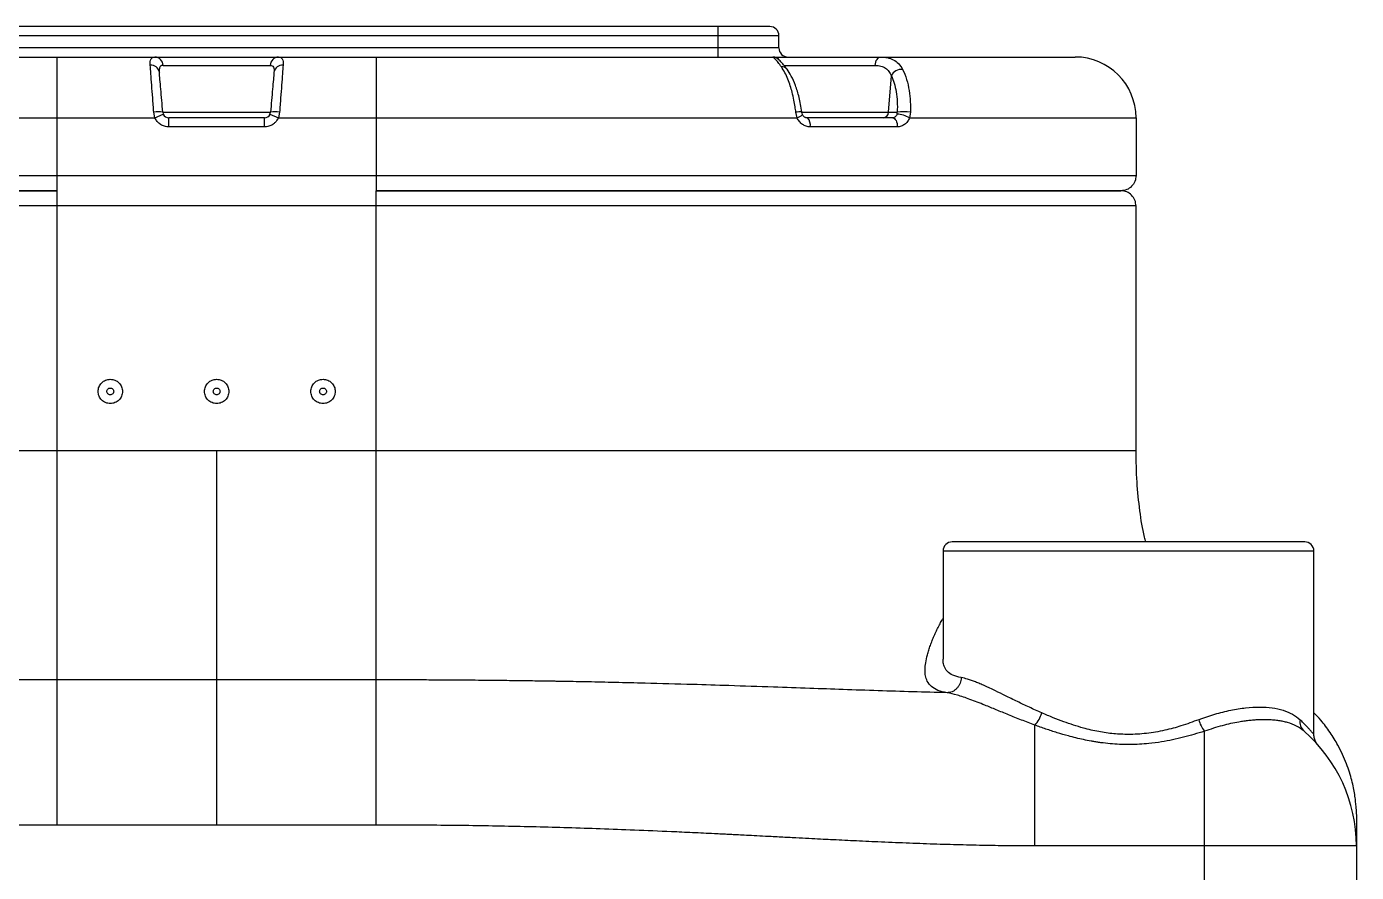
# Model space of a CAD drawing. Extents: x -84241 to 2571207, y -257021 to 1687411.
# Drawn here: x 78578.1 to 79004.7, y -11156.3 to -10885.1 of the extents above; entities that cross this region are included whole.
import ezdxf

# ---------------------------------------------------------------- set-up
doc = ezdxf.new("R2010")
doc.units = 0
doc.header["$LTSCALE"] = 1000
doc.layers.get('0').update_dxf_attribs({"linetype": 'CONTINUOUS'})
doc.layers.add('W-DRAI-DIMS', color=51, linetype='CONTINUOUS')

# ---------------------------------------------------------------- blocks, each defined once
blk = doc.blocks.new('污水提升器')
at = {"layer": 'W-DRAI-DIMS', "color": 9}
for p, q in [((247.47, 944.25), (-247.53, 944.25)), ((247.47, 939.75), (-247.53, 939.75)), ((247.47, 939.75), (247.47, 944.25)), ((272.97, 944.25), (247.47, 944.25)), ((247.47, 933.75), (247.47, 939.75)), ((277.47, 939.75), (247.47, 939.75)), ((277.47, 933.75), (277.47, 939.75)), ((247.47, 933.75), (-247.53, 933.75)), ((247.47, 929.25), (247.47, 933.75)), ((277.47, 933.75), (247.47, 933.75)), ((-78.78, 929.25), (-30.55, 929.25)), ((-30.55, 929.25), (30.49, 929.25)), ((30.49, 929.25), (78.72, 929.25)), ((78.72, 929.25), (78.72, 899.25)), ((307.47, 929.25), (327.74, 929.25)), ((-26.41, 925.14), (26.35, 925.14)), ((279.88, 925.14), (324.99, 925.14)), ((331.55, 901.99), (332.97, 919.95)), ((-78.78, 870.75), (-78.78, 899.25)), ((-78.78, 899.25), (-30.48, 899.25)), ((-30.48, 899.25), (-31.08, 902.01)), ((-30.48, 899.25), (-26.36, 901.05)), ((-26.59, 901.99), (-26.36, 901.05)), ((-26.59, 901.99), (26.53, 901.99)), ((-23.61, 894.75), (-23.61, 899.25)), ((23.55, 899.25), (-23.61, 899.25)), ((23.55, 894.75), (23.55, 899.25)), ((26.29, 901.05), (26.53, 901.99)), ((26.29, 901.05), (30.42, 899.25)), ((31.02, 902.01), (30.42, 899.25)), ((30.42, 899.25), (78.72, 899.25)), ((78.72, 899.25), (78.72, 870.75)), ((286.44, 899.25), (285.82, 902.01)), ((288.51, 901.99), (331.55, 901.99)), ((289.02, 900.96), (288.72, 902.14)), ((291.29, 899.25), (290.68, 899.34)), ((331.55, 901.99), (335.89, 901.99)), ((335.76, 901.05), (335.89, 901.99)), ((342.38, 902.01), (341.92, 899.25)), ((453.72, 899.25), (453.72, 870.75)), ((23.55, 894.75), (-23.61, 894.75)), ((-78.78, 870.75), (78.72, 870.75)), ((-78.78, 863.25), (-78.78, 870.75)), ((-78.78, 863.25), (-446.28, 863.25)), ((78.72, 863.25), (78.72, 863.25)), ((-78.78, 735), (-78.78, 855.75)), ((78.72, 855.75), (-78.78, 855.75)), ((78.72, 735), (78.72, 855.75)), ((453.72, 735), (453.72, 855.75)), ((0, 735), (-78.78, 735)), ((78.72, 735), (0, 735)), ((358.47, 685.5), (358.47, 632.13)), ((541.47, 685.5), (358.47, 685.5)), ((541.47, 594.93), (541.47, 685.5)), ((-78.78, 550.31), (-78.78, 621.92)), ((0, 621.92), (-78.78, 621.92)), ((0, 550.31), (0, 621.92)), ((78.72, 621.92), (0, 621.92)), ((78.72, 550.31), (78.72, 621.92)), ((487.47, 540), (487.47, 596.6)), ((542.61, 591), (542.63, 590.99)), ((562.27, 559.65), (562.47, 554.2)), ((0, 550.31), (-78.78, 550.31)), ((78.72, 550.31), (0, 550.31)), ((487.47, 540), (403.72, 540)), ((487.47, 360.93), (487.47, 540)), ((562.47, 540), (487.47, 540)), ((562.47, 540), (562.47, 329.53))]:
    blk.add_line(p, q, dxfattribs=at)
at = {"layer": 'W-DRAI-DIMS', "color": 9, "flags": 128}
for points in [[(324.99, 925.14), (325.08, 925.96), (325.26, 926.74), (325.53, 927.45), (325.87, 928.07), (326.28, 928.57), (326.74, 928.94), (327.23, 929.17), (327.74, 929.25)], [(286.44, 899.25), (287.19, 899.62), (287.85, 899.97), (288.38, 900.29), (288.76, 900.57), (288.98, 900.79), (289.03, 900.95), (289.02, 900.96)], [(333.61, 899.25), (334.07, 899.16), (334.5, 898.91), (334.9, 898.49), (335.25, 897.93), (335.54, 897.25), (335.76, 896.47), (335.89, 895.63), (335.93, 894.75)]]:
    blk.add_lwpolyline(points, dxfattribs=at)
at = {"layer": 'W-DRAI-DIMS', "color": 9}
for centre, radius, start, end in [((272.97, 939.75), 4.5, 0, 90), ((281.97, 933.75), 4.5, 180, 270), ((-30.71, 924.95), 4.3, 2.53093, 87.86596), ((30.65, 924.95), 4.3, 92.13404, 177.46907), ((274.4, 924.75), 4.5, 37.91812, 89.99977), ((423.72, 899.25), 30, 0, 90), ((-32.45, 921.07), 4.18, 9.03674, 94.9236), ((32.39, 921.07), 4.18, 85.0764, 170.96326), ((279.08, 921.38), 3.03, 38.57172, 97.98234), ((338, 917.63), 5.54, 84.43965, 155.2359), ((-28.9, 889.7), 12.5, 79.39047, 100.05081), ((-23.61, 902.25), 3, 203.57818, 270), ((23.55, 902.25), 3, 270, 336.42182), ((28.84, 889.7), 12.5, 79.94919, 100.60953), ((287.76, 890.78), 11.39, 85.14786, 99.80474), ((287.82, 895.6), 5.2, 350.63318, 43.49285), ((328.71, 902.09), 2.84, 272.63533, 357.99485), ((334.92, 886.72), 14.35, 60.79494, 86.64027), ((339.22, 878.05), 24.17, 82.48208, 97.90406), ((362.97, 685.5), 4.5, 90, 180), ((536.97, 685.5), 4.5, 0, 90), ((393.7, 609.53), 14.08, 315.34389, 343.78155), ((501.01, 606.95), 17.04, 195.94147, 217.36129), ((540.94, 601.32), 6.36, 171.45334, 227.84112), ((487.47, 540), 75, 0, 49.00184)]:
    blk.add_arc(centre, radius, start, end, dxfattribs=at)
for points, knots in [([(-274.46, 929.25), (-267.39, 929.25), (-253.31, 929.25), (-231.71, 929.25), (-209.99, 929.25), (-188.05, 929.25), (-163.78, 929.25), (-137.24, 929.25), (-108.17, 929.25), (-88.7, 929.25), (-78.78, 929.25)], [0, 0, 0, 0, 0.112863, 0.224957, 0.336745, 0.448059, 0.560519, 0.706058, 0.850162, 1, 1, 1, 1]), ([(-32.8, 925.23), (-32.82, 925.88), (-32.86, 927.15), (-32.45, 928.37), (-31.74, 929.12), (-30.94, 929.21), (-30.55, 929.25)], [0, 0, 0, 0, 0.260328, 0.512446, 0.758412, 1, 1, 1, 1]), ([(30.49, 929.25), (30.88, 929.21), (31.68, 929.12), (32.39, 928.37), (32.8, 927.14), (32.76, 925.88), (32.74, 925.23)], [0, 0, 0, 0, 0.242205, 0.488267, 0.739994, 1, 1, 1, 1]), ([(78.72, 929.25), (88.05, 929.25), (106.67, 929.25), (134.51, 929.25), (162.22, 929.25), (187.77, 929.25), (211.22, 929.25), (232.51, 929.25), (253.68, 929.25), (267.47, 929.25), (274.4, 929.25)], [0, 0, 0, 0, 0.140882, 0.281106, 0.420799, 0.560569, 0.669833, 0.779601, 0.889331, 1, 1, 1, 1]), ([(278.66, 924.38), (278.11, 925.14), (277.04, 926.63), (275.88, 927.97), (275.1, 928.78), (274.58, 929.19), (274.45, 929.23), (274.4, 929.25)], [0, 0, 0, 0, 0.256513, 0.499998, 0.668222, 0.851939, 1, 1, 1, 1]), ([(274.4, 929.25), (274.5, 929.25), (274.71, 929.25), (276.63, 929.25), (279.72, 929.25), (283.96, 929.25), (289.01, 929.25), (294.7, 929.25), (300.9, 929.25), (305.26, 929.25), (307.47, 929.25)], [0, 0, 0, 0, 0.121693, 0.24786, 0.376167, 0.504035, 0.628933, 0.749395, 0.872832, 1, 1, 1, 1]), ([(281.46, 923.27), (280.34, 924.73), (278.78, 926.79), (276.54, 928.7), (275.19, 929.02), (274.56, 929.18)], [0, 0, 0, 0, 0.567957, 0.798249, 1, 1, 1, 1]), ([(327.74, 929.25), (328.84, 929.19), (331.1, 929.07), (334.04, 927.97), (336.67, 926.1), (337.9, 924.14), (338.53, 923.14)], [0, 0, 0, 0, 0.227353, 0.468936, 0.726403, 1, 1, 1, 1]), ([(327.74, 929.25), (332.04, 929.25), (340.56, 929.25), (352.45, 929.25), (363.49, 929.25), (373.66, 929.25), (382.85, 929.25), (390.99, 929.25), (398.1, 929.25), (404.85, 929.25), (410.92, 929.25), (415.99, 929.25), (419.64, 929.25), (422.07, 929.25), (423.48, 929.25), (423.64, 929.25), (423.72, 929.25)], [0, 0, 0, 0, 0.063378, 0.125316, 0.187818, 0.249782, 0.312615, 0.375389, 0.437, 0.500112, 0.582857, 0.666227, 0.750412, 0.832603, 0.915572, 1, 1, 1, 1]), ([(-31.08, 902.01), (-31.25, 904.37), (-31.6, 909.1), (-32.09, 915.56), (-32.51, 921.22), (-32.7, 923.89), (-32.8, 925.23)], [0, 0, 0, 0, 0.250213, 0.500279, 0.750197, 1, 1, 1, 1]), ([(-26.41, 925.14), (-26.6, 925.13), (-26.96, 925.11), (-27.41, 924.95), (-27.77, 924.69), (-28.09, 924.25), (-28.26, 923.74), (-28.35, 923.13), (-28.38, 922.54), (-28.34, 922), (-28.32, 921.73)], [0, 0, 0, 0, 0.125932, 0.249126, 0.37444, 0.499644, 0.682052, 0.747104, 0.872402, 1, 1, 1, 1]), ([(-26.59, 901.99), (-26.77, 903.97), (-27.12, 907.99), (-27.6, 913.51), (-28.02, 918.34), (-28.22, 920.61), (-28.32, 921.73)], [0, 0, 0, 0, 0.246662, 0.500386, 0.7539, 1, 1, 1, 1]), ([(26.35, 925.14), (26.71, 925.1), (27.41, 925.02), (28.03, 924.35), (28.33, 923.29), (28.29, 922.25), (28.26, 921.73)], [0, 0, 0, 0, 0.252475, 0.499733, 0.747108, 1, 1, 1, 1]), ([(28.26, 921.73), (28.16, 920.61), (27.96, 918.34), (27.54, 913.51), (27.06, 907.99), (26.71, 903.97), (26.53, 901.99)], [0, 0, 0, 0, 0.2461, 0.499614, 0.753338, 1, 1, 1, 1]), ([(32.74, 925.23), (32.64, 923.89), (32.44, 921.22), (32.02, 915.56), (31.54, 909.1), (31.19, 904.37), (31.02, 902.01)], [0, 0, 0, 0, 0.249803, 0.499721, 0.749787, 1, 1, 1, 1]), ([(285.82, 902.01), (285.71, 902.91), (285.46, 904.93), (284.86, 908.24), (284.06, 911.72), (283.05, 915.18), (281.87, 918.44), (280.41, 921.66), (279.26, 923.45), (278.66, 924.38)], [0, 0, 0, 0, 0.099959, 0.225696, 0.378656, 0.511765, 0.66041, 0.823719, 1, 1, 1, 1]), ([(288.72, 902.14), (288.55, 903.38), (288.21, 905.81), (287.25, 910.3), (285.78, 915.15), (283.73, 919.84), (282.18, 922.17), (281.46, 923.27)], [0, 0, 0, 0, 0.150195, 0.293543, 0.557411, 0.792708, 1, 1, 1, 1]), ([(324.99, 925.14), (325.94, 925.08), (327.84, 924.95), (330.09, 923.88), (331.85, 922.25), (332.59, 920.72), (332.97, 919.95)], [0, 0, 0, 0, 0.252674, 0.502868, 0.747456, 1, 1, 1, 1]), ([(332.97, 919.95), (333.46, 918.8), (334.43, 916.51), (335.37, 912.11), (335.94, 907.25), (335.91, 903.75), (335.89, 901.99)], [0, 0, 0, 0, 0.250625, 0.500128, 0.749353, 1, 1, 1, 1]), ([(338.53, 923.14), (339.23, 921.57), (340.58, 918.55), (341.79, 912.94), (342.39, 907.42), (342.38, 903.73), (342.38, 902.01)], [0, 0, 0, 0, 0.287672, 0.552933, 0.790962, 1, 1, 1, 1]), ([(-286.5, 899.25), (-278.74, 899.25), (-263.36, 899.25), (-239.9, 899.25), (-216.53, 899.25), (-193.21, 899.25), (-167.56, 899.25), (-139.53, 899.25), (-109.14, 899.25), (-88.89, 899.25), (-78.78, 899.25)], [0, 0, 0, 0, 0.116893, 0.231635, 0.344666, 0.456497, 0.567523, 0.712164, 0.856254, 1, 1, 1, 1]), ([(30.42, 899.25), (29.96, 898.44), (29.24, 897.17), (27.52, 895.81), (25.72, 894.93), (24.27, 894.81), (23.55, 894.75)], [0, 0, 0, 0, 0.318771, 0.499798, 0.749899, 1, 1, 1, 1]), ([(78.72, 899.25), (88.4, 899.25), (107.77, 899.25), (136.82, 899.25), (165.89, 899.25), (192.88, 899.25), (217.82, 899.25), (240.73, 899.25), (263.74, 899.25), (278.82, 899.25), (286.44, 899.25)], [0, 0, 0, 0, 0.137603, 0.27531, 0.413368, 0.552106, 0.661915, 0.772808, 0.88527, 1, 1, 1, 1]), ([(292.95, 894.75), (292.27, 894.82), (290.91, 894.95), (289.05, 895.93), (287.44, 897.33), (286.77, 898.61), (286.44, 899.25)], [0, 0, 0, 0, 0.2498701, 0.5005172, 0.7507626, 1, 1, 1, 1]), ([(291.59, 899.17), (291.33, 899.19), (290.79, 899.23), (290.06, 899.6), (289.43, 900.17), (289.16, 900.69), (289.02, 900.96)], [0, 0, 0, 0, 0.246778, 0.493218, 0.743386, 1, 1, 1, 1]), ([(333.61, 899.25), (329.1, 899.25), (320.04, 899.25), (305.89, 899.25), (296.16, 899.25), (291.29, 899.25)], [0, 0, 0, 0, 0.331128, 0.664708, 1, 1, 1, 1]), ([(335.76, 901.05), (335.66, 900.81), (335.45, 900.29), (334.93, 899.71), (334.38, 899.38), (333.93, 899.26), (333.7, 899.25), (333.61, 899.25)], [0, 0, 0, 0, 0.229117, 0.49662, 0.746622, 0.906059, 1, 1, 1, 1]), ([(341.92, 899.25), (341.61, 898.61), (341, 897.33), (339.53, 895.92), (337.82, 894.95), (336.56, 894.82), (335.93, 894.75)], [0, 0, 0, 0, 0.248744, 0.498889, 0.749785, 1, 1, 1, 1]), ([(341.92, 899.25), (346.87, 899.25), (356.77, 899.25), (370.67, 899.25), (383.71, 899.25), (395.73, 899.25), (406.62, 899.25), (416.27, 899.25), (424.6, 899.25), (431.68, 899.25), (437.59, 899.25), (442.41, 899.25), (446.23, 899.25), (449.48, 899.25), (451.93, 899.25), (453.47, 899.25), (453.64, 899.25), (453.72, 899.25)], [0, 0, 0, 0, 0.0639054, 0.1280225, 0.192173, 0.2566057, 0.3215605, 0.3862981, 0.4501633, 0.5134118, 0.5762824, 0.6388122, 0.7003885, 0.76117, 0.8413369, 0.9208528, 1, 1, 1, 1]), ([(335.93, 894.75), (331.45, 894.75), (322.35, 894.75), (307.99, 894.75), (298.01, 894.75), (292.95, 894.75)], [0, 0, 0, 0, 0.324179, 0.657097, 1, 1, 1, 1]), ([(-453.78, 870.75), (-453.69, 870.75), (-453.5, 870.75), (-451.84, 870.75), (-448.98, 870.75), (-444.68, 870.75), (-438.77, 870.75), (-431.71, 870.75), (-423.9, 870.75), (-415.75, 870.75), (-406.46, 870.75), (-396.06, 870.75), (-384.59, 870.75), (-372.15, 870.75), (-358.81, 870.75), (-344.05, 870.75), (-327.84, 870.75), (-310.25, 870.75), (-292.11, 870.75), (-273.54, 870.75), (-254.66, 870.75), (-235.53, 870.75), (-213.64, 870.75), (-188.96, 870.75), (-161.53, 870.75), (-133.99, 870.75), (-106.4, 870.75), (-87.99, 870.75), (-78.78, 870.75)], [0, 0, 0, 0, 0.041669, 0.083338, 0.125004, 0.16667, 0.208333, 0.249993, 0.281242, 0.312489, 0.343737, 0.374983, 0.40623, 0.437477, 0.468724, 0.499973, 0.535683, 0.571397, 0.607111, 0.642827, 0.678543, 0.714259, 0.749977, 0.799979, 0.849983, 0.899988, 0.949994, 1, 1, 1, 1]), ([(78.72, 870.75), (89.47, 870.75), (110.42, 870.75), (140.99, 870.75), (169.9, 870.75), (197.19, 870.75), (222.93, 870.75), (247.15, 870.75), (269.9, 870.75), (291.22, 870.75), (311.15, 870.75), (329.7, 870.75), (346.91, 870.75), (362.8, 870.75), (377.39, 870.75), (390.68, 870.75), (402.69, 870.75), (413.44, 870.75), (422.91, 870.75), (431.13, 870.75), (438.09, 870.75), (443.79, 870.75), (448.24, 870.75), (451.4, 870.75), (453.37, 870.75), (453.6, 870.75), (453.72, 870.75)], [0, 0, 0, 0, 0.058426, 0.113784, 0.166255, 0.216021, 0.263266, 0.308181, 0.350965, 0.391826, 0.430987, 0.468682, 0.505165, 0.540703, 0.575579, 0.610089, 0.644534, 0.679222, 0.714458, 0.750539, 0.787753, 0.826376, 0.86667, 0.908882, 0.95325, 1, 1, 1, 1]), ([(-341.7, 863.25), (-336.94, 863.25), (-327.28, 863.25), (-312.19, 863.25), (-296.58, 863.25), (-281.98, 863.25), (-268.24, 863.25), (-255.5, 863.25), (-242.3, 863.25), (-228.62, 863.25), (-213.03, 863.25), (-195.51, 863.25), (-176.28, 863.25), (-156.89, 863.25), (-137.45, 863.25), (-117.99, 863.25), (-98.43, 863.25), (-85.37, 863.25), (-78.78, 863.25)], [0, 0, 0, 0, 0.061953, 0.125665, 0.186939, 0.250271, 0.297685, 0.346364, 0.396365, 0.44774, 0.500537, 0.571059, 0.642706, 0.713595, 0.78513, 0.856693, 0.92761, 1, 1, 1, 1]), ([(446.22, 863.25), (446.15, 863.25), (446.02, 863.25), (444.83, 863.25), (442.82, 863.25), (439.77, 863.25), (435.61, 863.25), (430.32, 863.25), (424.43, 863.25), (418.24, 863.25), (411.99, 863.25), (405.1, 863.25), (397.57, 863.25), (388.73, 863.25), (378.37, 863.25), (366.25, 863.25), (353.12, 863.25), (338.62, 863.25), (322.68, 863.25), (305.22, 863.25), (286.99, 863.25), (268.53, 863.25), (249.95, 863.25), (230.88, 863.25), (211.77, 863.25), (192.7, 863.25), (173.77, 863.25), (154.89, 863.25), (136.12, 863.25), (117.5, 863.25), (98.31, 863.25), (85.31, 863.25), (78.72, 863.25)], [0, 0, 0, 0, 0.036362, 0.071758, 0.10752, 0.143864, 0.180603, 0.21604, 0.250335, 0.276089, 0.301418, 0.326412, 0.351166, 0.375777, 0.406401, 0.437256, 0.468528, 0.500396, 0.535285, 0.57134, 0.60873, 0.64496, 0.679904, 0.71621, 0.75395, 0.788091, 0.82341, 0.859943, 0.893395, 0.927878, 0.963407, 1, 1, 1, 1]), ([(78.72, 863.25), (87.78, 863.25), (105.83, 863.25), (132.85, 863.25), (159.67, 863.25), (186.32, 863.25), (210.28, 863.25), (231.64, 863.25), (250.44, 863.25), (269.03, 863.25), (287.28, 863.25), (305.18, 863.25), (322.49, 863.25), (338.49, 863.25), (352.97, 863.25), (366.07, 863.25), (378.24, 863.25), (389.52, 863.25), (399.77, 863.25), (408.95, 863.25), (416.97, 863.25), (424.65, 863.25), (431.57, 863.25), (437.36, 863.25), (441.55, 863.25), (444.33, 863.25), (445.95, 863.25), (446.13, 863.25), (446.22, 863.25)], [0, 0, 0, 0, 0.050264, 0.100197, 0.150099, 0.199577, 0.249035, 0.284719, 0.320532, 0.356478, 0.392297, 0.427985, 0.464169, 0.499613, 0.531145, 0.562071, 0.593264, 0.624235, 0.655675, 0.687152, 0.718418, 0.74967, 0.791498, 0.833322, 0.875039, 0.916477, 0.958089, 1, 1, 1, 1]), ([(-78.78, 855.75), (-89.54, 855.75), (-110.48, 855.75), (-141.05, 855.75), (-169.96, 855.75), (-197.25, 855.75), (-222.99, 855.75), (-247.21, 855.75), (-269.96, 855.75), (-291.28, 855.75), (-311.21, 855.75), (-329.76, 855.75), (-346.98, 855.75), (-362.86, 855.75), (-377.45, 855.75), (-390.74, 855.75), (-402.75, 855.75), (-413.5, 855.75), (-422.97, 855.75), (-431.19, 855.75), (-438.15, 855.75), (-443.85, 855.75), (-448.3, 855.75), (-451.46, 855.75), (-453.43, 855.75), (-453.66, 855.75), (-453.78, 855.75)], [0, 0, 0, 0, 0.058426, 0.113784, 0.166255, 0.216021, 0.263266, 0.308181, 0.350965, 0.391826, 0.430987, 0.468682, 0.505165, 0.540703, 0.575579, 0.610089, 0.644534, 0.679222, 0.714458, 0.750539, 0.787753, 0.826376, 0.86667, 0.908882, 0.95325, 1, 1, 1, 1]), ([(453.72, 855.75), (453.6, 855.75), (453.37, 855.75), (451.4, 855.75), (448.24, 855.75), (443.79, 855.75), (438.09, 855.75), (431.13, 855.75), (422.91, 855.75), (413.44, 855.75), (402.69, 855.75), (390.68, 855.75), (377.39, 855.75), (362.8, 855.75), (346.91, 855.75), (329.7, 855.75), (311.15, 855.75), (291.22, 855.75), (269.9, 855.75), (247.15, 855.75), (222.93, 855.75), (197.19, 855.75), (169.9, 855.75), (140.99, 855.75), (110.42, 855.75), (89.47, 855.75), (78.72, 855.75)], [0, 0, 0, 0, 0.04675, 0.091118, 0.13333, 0.173624, 0.212247, 0.249461, 0.285542, 0.320778, 0.355466, 0.389911, 0.424421, 0.459297, 0.494835, 0.531318, 0.569013, 0.608174, 0.649035, 0.691819, 0.736734, 0.783979, 0.833745, 0.886216, 0.941574, 1, 1, 1, 1]), ([(-78.78, 735), (-89.74, 735), (-111.46, 735), (-143.65, 735), (-175.08, 735), (-205.62, 735), (-233.53, 735), (-258.7, 735), (-281.1, 735), (-302.26, 735), (-322.17, 735), (-340.76, 735), (-357.93, 735), (-373.63, 735), (-387.91, 735), (-400.78, 735), (-412.24, 735), (-422.27, 735), (-430.92, 735), (-438.18, 735), (-444.02, 735), (-448.48, 735), (-451.57, 735), (-453.45, 735), (-453.67, 735), (-453.78, 735)], [0, 0, 0, 0, 0.0595532, 0.1179565, 0.1751146, 0.2309503, 0.285426, 0.3295484, 0.3720788, 0.4131376, 0.4529355, 0.4917854, 0.5295, 0.5661449, 0.602312, 0.6386045, 0.6748994, 0.7115265, 0.7490735, 0.7879597, 0.8278035, 0.8687552, 0.9110319, 0.95476, 1, 1, 1, 1]), ([(-78.78, 621.92), (-78.78, 623.34), (-78.78, 626.1), (-78.78, 631.92), (-78.78, 638.84), (-78.78, 647), (-78.78, 656.4), (-78.78, 666.82), (-78.78, 678.24), (-78.78, 690.63), (-78.78, 704.25), (-78.78, 719.18), (-78.78, 729.58), (-78.78, 735)], [0, 0, 0, 0, 0.091308, 0.177551, 0.260558, 0.342282, 0.424733, 0.509889, 0.594343, 0.684307, 0.781103, 0.885951, 1, 1, 1, 1]), ([(0, 621.92), (0, 623.34), (0, 626.1), (0, 631.92), (0, 638.84), (0, 647), (0, 656.4), (0, 666.82), (0, 678.24), (0, 690.63), (0, 704.25), (0, 719.18), (0, 729.58), (0, 735)], [0, 0, 0, 0, 0.091308, 0.177551, 0.260558, 0.342282, 0.424733, 0.509889, 0.594343, 0.684307, 0.781103, 0.885951, 1, 1, 1, 1]), ([(78.72, 621.92), (78.72, 623.34), (78.72, 626.1), (78.72, 631.92), (78.72, 638.84), (78.72, 647), (78.72, 656.4), (78.72, 666.82), (78.72, 678.24), (78.72, 690.63), (78.72, 704.25), (78.72, 719.18), (78.72, 729.58), (78.72, 735)], [0, 0, 0, 0, 0.091308, 0.177551, 0.260558, 0.342282, 0.424733, 0.509889, 0.594343, 0.684307, 0.781103, 0.885951, 1, 1, 1, 1]), ([(453.72, 735), (453.61, 735), (453.39, 735), (451.53, 735), (448.44, 735), (443.97, 735), (438.11, 735), (430.85, 735), (422.2, 735), (412.14, 735), (400.68, 735), (387.85, 735), (373.64, 735), (357.96, 735), (340.8, 735), (322.22, 735), (302.31, 735), (281.07, 735), (258.6, 735), (233.44, 735), (205.64, 735), (175.18, 735), (143.77, 735), (111.51, 735), (89.73, 735), (78.72, 735)], [0, 0, 0, 0, 0.0449559, 0.088573, 0.1309118, 0.1721007, 0.2122453, 0.2509171, 0.2884155, 0.3252561, 0.3617069, 0.3976091, 0.4335831, 0.4702598, 0.5080992, 0.5467806, 0.5865808, 0.6278165, 0.6706656, 0.7146766, 0.7688539, 0.8245397, 0.8816862, 0.9402075, 1, 1, 1, 1]), ([(458.6, 690), (458.38, 690.78), (456.97, 695.8), (455.47, 705.69), (453.95, 719.93), (453.8, 729.84), (453.72, 735)], [0, 0, 0, 0, 0.053581, 0.344913, 0.659362, 1, 1, 1, 1]), ([(360.43, 615.57), (358.85, 615.92), (355.72, 616.59), (352.53, 618.52), (350.63, 620.96), (349.72, 623.81), (349.49, 626.85), (349.83, 630.35), (350.56, 633.68), (351.41, 636.6), (352.19, 638.92), (353.07, 641.28), (354.05, 643.65), (355.14, 646.03), (356.32, 648.41), (357.43, 650.49), (358.18, 651.77), (358.47, 652.26)], [0, 0, 0, 0, 0.114049, 0.226334, 0.338679, 0.423566, 0.507783, 0.592074, 0.677144, 0.722572, 0.766861, 0.810137, 0.852509, 0.894068, 0.934894, 0.975055, 1, 1, 1, 1]), ([(367.42, 623.06), (365.97, 623.4), (363.11, 624.09), (360.4, 626), (358.99, 628.35), (358.47, 630.45), (358.52, 631.74), (358.53, 632.13)], [0, 0, 0, 0, 0.260686, 0.512979, 0.75176, 0.925418, 1, 1, 1, 1]), ([(-78.78, 621.92), (-83.64, 621.92), (-93.79, 621.91), (-109.66, 621.85), (-124.23, 621.75), (-137.23, 621.62), (-148.37, 621.49), (-159.04, 621.34), (-170.12, 621.17), (-181.43, 620.96), (-193.44, 620.71), (-206.44, 620.41), (-215.93, 620.16), (-222.23, 619.99), (-224.03, 619.95), (-225.85, 619.9), (-227.68, 619.84), (-229.53, 619.79), (-231.39, 619.74), (-233.29, 619.68), (-235.44, 619.62), (-238.17, 619.54), (-241.76, 619.43), (-246.17, 619.3), (-250.55, 619.16), (-254.54, 619.03), (-258.12, 618.92), (-261.77, 618.8), (-265.62, 618.67), (-269.61, 618.53), (-274.79, 618.36), (-280.86, 618.15), (-287.57, 617.91), (-293.77, 617.7), (-304.56, 617.32), (-320.11, 616.78), (-340.39, 616.1), (-353.85, 615.75), (-360.49, 615.57)], [0, 0, 0, 0, 0.051632, 0.107793, 0.168482, 0.206362, 0.245809, 0.286818, 0.319805, 0.363469, 0.407112, 0.447432, 0.501751, 0.5081, 0.514499, 0.520949, 0.527449, 0.533999, 0.540599, 0.547249, 0.554212, 0.563551, 0.576296, 0.592438, 0.610536, 0.622979, 0.635026, 0.648717, 0.661861, 0.676098, 0.691307, 0.717026, 0.740906, 0.762956, 0.783186, 0.856163, 0.929027, 1, 1, 1, 1]), ([(360.43, 615.57), (354.81, 615.72), (343.47, 616.01), (326.36, 616.57), (309.4, 617.14), (292.18, 617.74), (273.4, 618.4), (254.14, 619.05), (233.01, 619.7), (214.26, 620.21), (197.05, 620.63), (183.76, 620.91), (174.74, 621.08), (169.49, 621.17), (167.52, 621.21), (165.59, 621.24), (163.73, 621.27), (161.92, 621.3), (159.3, 621.34), (153.51, 621.42), (144.81, 621.54), (133.25, 621.67), (121.64, 621.77), (110.21, 621.84), (100.25, 621.89), (91.76, 621.91), (84.75, 621.92), (80.57, 621.92), (78.72, 621.92)], [0, 0, 0, 0, 0.060093, 0.121133, 0.182887, 0.241357, 0.305062, 0.383312, 0.446834, 0.530168, 0.582839, 0.629958, 0.67149, 0.678694, 0.685698, 0.692503, 0.699108, 0.705513, 0.711744, 0.726993, 0.766987, 0.804126, 0.849825, 0.890296, 0.925543, 0.955572, 0.980388, 1, 1, 1, 1]), ([(367.42, 623.06), (367.3, 622.11), (367.12, 620.66), (366.22, 618.92), (365.31, 617.73), (364.2, 616.76), (362.6, 615.83), (361.29, 615.67), (360.43, 615.57)], [0, 0, 0, 0, 0.239767, 0.368826, 0.499966, 0.630948, 0.759576, 1, 1, 1, 1]), ([(407.22, 605.6), (405.15, 606.54), (401, 608.41), (394.99, 611.28), (389.44, 614.02), (384.99, 616.21), (381.64, 617.8), (379.06, 618.98), (376.67, 620.01), (373.79, 621.18), (370.6, 622.35), (368.46, 622.83), (367.42, 623.06)], [0, 0, 0, 0, 0.125117, 0.250123, 0.384885, 0.500012, 0.56996, 0.637677, 0.703211, 0.766611, 0.887198, 1, 1, 1, 1]), ([(403.72, 599.63), (401.5, 600.46), (397.07, 602.12), (390.75, 604.68), (384.74, 607.16), (378.28, 609.82), (371.75, 612.38), (365.42, 614.56), (362.07, 615.24), (360.43, 615.57)], [0, 0, 0, 0, 0.1252022, 0.2501748, 0.3766115, 0.5000857, 0.6753164, 0.8417597, 1, 1, 1, 1]), ([(449.97, 594.99), (447.53, 595.06), (442.6, 595.2), (435.13, 596.33), (428.52, 597.86), (422.81, 599.57), (417.86, 601.3), (412.63, 603.29), (409.09, 604.8), (407.22, 605.6)], [0, 0, 0, 0, 0.158852, 0.321652, 0.494565, 0.610062, 0.723871, 0.853836, 1, 1, 1, 1]), ([(484.63, 602.27), (487.31, 603.23), (492.68, 605.15), (500.49, 607.06), (507.91, 608.25), (514.78, 608.64), (520.99, 608.25), (526.43, 607.06), (531.1, 605.15), (533.47, 603.23), (534.65, 602.27)], [0, 0, 0, 0, 0.124863, 0.250294, 0.375102, 0.500031, 0.624965, 0.74978, 0.875173, 1, 1, 1, 1]), ([(562.28, 559.57), (562.21, 560.45), (562.07, 562.12), (561.68, 565.18), (561.09, 568.52), (560.26, 572.19), (559.13, 576.18), (557.63, 580.48), (555.71, 585.04), (553.06, 590.34), (549.52, 596.1), (545.55, 601.47), (542.63, 604.49), (541.47, 605.69)], [0, 0, 0, 0, 0.118221, 0.225099, 0.321671, 0.40934, 0.489975, 0.565958, 0.640104, 0.7154, 0.820399, 0.928632, 1, 1, 1, 1]), ([(403.72, 540), (403.72, 542.62), (403.72, 547.96), (403.72, 556.02), (403.72, 564.15), (403.72, 572.18), (403.72, 579.94), (403.72, 587.21), (403.72, 593.92), (403.72, 597.73), (403.72, 599.63)], [0, 0, 0, 0, 0.114046, 0.232478, 0.354818, 0.480452, 0.608651, 0.738583, 0.869345, 1, 1, 1, 1]), ([(487.47, 596.6), (485.75, 596.06), (482.36, 595), (477.09, 593.56), (471.76, 592.32), (466.04, 591.25), (460.61, 590.53), (455.35, 590.11), (450.53, 589.95), (444.1, 590.08), (439.01, 590.55), (435.29, 591.08), (434.33, 591.23), (433.4, 591.38), (432.46, 591.53), (430.59, 591.86), (427.78, 592.42), (424.04, 593.28), (419.68, 594.41), (414.71, 595.86), (409.16, 597.67), (405.55, 598.98), (403.72, 599.63)], [0, 0, 0, 0, 0.0649314, 0.1278209, 0.1928204, 0.2563141, 0.3289437, 0.3806776, 0.4368774, 0.4931266, 0.5998184, 0.6114209, 0.6222477, 0.6331256, 0.6440563, 0.6550413, 0.6987761, 0.7433521, 0.7888538, 0.8574481, 0.9277567, 1, 1, 1, 1]), ([(484.63, 602.27), (481.75, 601.21), (476.37, 599.24), (469.16, 597.28), (463.44, 596.13), (458.91, 595.48), (454.43, 595.07), (451.45, 595.02), (449.97, 594.99)], [0, 0, 0, 0, 0.267753, 0.499066, 0.62916, 0.754642, 0.878179, 1, 1, 1, 1]), ([(536.67, 596.6), (535.48, 597.5), (533.13, 599.25), (529.45, 600.63), (526.41, 601.39), (524.19, 601.8), (521.75, 602.1), (519.07, 602.27), (516.45, 602.3), (513.98, 602.22), (511.7, 602.07), (509.35, 601.84), (506.93, 601.53), (502.65, 600.84), (496.22, 599.48), (490.42, 597.57), (487.47, 596.6)], [0, 0, 0, 0, 0.126932, 0.249984, 0.300349, 0.350316, 0.403537, 0.459826, 0.516126, 0.558104, 0.599932, 0.641812, 0.683938, 0.726497, 0.861, 1, 1, 1, 1]), ([(541.45, 595.02), (541.45, 595.01), (541.51, 594.94), (541.26, 595.24), (540.66, 595.96), (539.72, 597.05), (538.64, 598.25), (537.55, 599.41), (536.24, 600.75), (535.2, 601.75), (534.65, 602.27)], [0, 0, 0, 0, 0.0251563, 0.1810738, 0.3464342, 0.5248954, 0.6349166, 0.752288, 0.870271, 1, 1, 1, 1]), ([(542.58, 591.06), (542.26, 591.68), (541.61, 592.92), (541.52, 594.31), (541.47, 595)], [0, 0, 0, 0, 0.503129, 1, 1, 1, 1]), ([(562.47, 554.2), (562.47, 554.17), (562.47, 554.11), (562.47, 553.6), (562.47, 552.8), (562.47, 551.87), (562.47, 551.02), (562.47, 550.38), (562.47, 549.71), (562.47, 549.08), (562.47, 548.5), (562.47, 548.03), (562.47, 547.57), (562.47, 547.08), (562.47, 546.55), (562.47, 546.04), (562.47, 545.62), (562.47, 545.25), (562.47, 544.87), (562.47, 544.48), (562.47, 544.08), (562.47, 543.71), (562.47, 543.3), (562.47, 542.86), (562.47, 542.38), (562.47, 541.92), (562.47, 541.3), (562.47, 540.64), (562.47, 540.1), (562.47, 540.03), (562.47, 540)], [0, 0, 0, 0, 0.079, 0.157455, 0.235382, 0.311432, 0.346626, 0.381733, 0.413728, 0.448013, 0.470736, 0.494364, 0.511113, 0.531615, 0.558921, 0.580232, 0.59863, 0.614515, 0.629613, 0.649014, 0.667671, 0.685582, 0.702749, 0.728219, 0.752338, 0.780739, 0.808383, 0.871157, 0.936326, 1, 1, 1, 1]), ([(-78.78, 550.31), (-86.51, 550.3), (-101.85, 550.27), (-124.71, 550.02), (-147.23, 549.63), (-169.74, 549.06), (-192.23, 548.32), (-215.03, 547.43), (-236.32, 546.47), (-251.79, 545.71), (-261.51, 545.21), (-267.17, 544.92), (-273.91, 544.57), (-280.66, 544.22), (-287.89, 543.84), (-294.79, 543.48), (-301.83, 543.13), (-308.39, 542.8), (-314.46, 542.51), (-320.63, 542.22), (-327.14, 541.93), (-334.01, 541.63), (-342.21, 541.3), (-351.46, 540.96), (-362.24, 540.62), (-373.23, 540.34), (-384.05, 540.14), (-394.2, 540.02), (-400.62, 540.01), (-403.78, 540)], [0, 0, 0, 0, 0.071269, 0.141553, 0.210857, 0.279111, 0.349213, 0.4185, 0.489518, 0.545846, 0.56136, 0.579325, 0.598181, 0.623586, 0.641685, 0.664979, 0.687255, 0.706742, 0.72561, 0.743287, 0.7637, 0.785709, 0.806755, 0.839368, 0.871104, 0.906285, 0.940791, 0.970895, 1, 1, 1, 1]), ([(403.72, 540), (399.78, 540.01), (391.73, 540.03), (379.43, 540.21), (366.71, 540.49), (353.58, 540.88), (340.09, 541.37), (326.92, 541.93), (314.51, 542.5), (305.06, 542.96), (297.74, 543.33), (292.01, 543.62), (285.51, 543.96), (278.36, 544.33), (271.49, 544.69), (265.42, 545.01), (260.71, 545.25), (257.05, 545.44), (254.21, 545.58), (251.75, 545.7), (248.88, 545.85), (245.03, 546.04), (240.21, 546.27), (234.89, 546.52), (229.63, 546.76), (220.06, 547.2), (206.63, 547.76), (189.59, 548.41), (173.43, 548.93), (157.65, 549.37), (136.78, 549.83), (110.45, 550.23), (89.37, 550.28), (78.72, 550.31)], [0, 0, 0, 0, 0.036369, 0.074197, 0.113485, 0.15372, 0.195421, 0.237986, 0.275368, 0.309952, 0.325315, 0.34295, 0.362859, 0.385383, 0.40898, 0.426345, 0.441474, 0.45247, 0.460122, 0.467703, 0.475212, 0.486651, 0.503274, 0.519677, 0.535861, 0.551824, 0.60802, 0.65983, 0.709193, 0.757148, 0.805469, 0.901796, 1, 1, 1, 1])]:
    blk.add_open_spline(points, degree=3, knots=knots, dxfattribs=at)
for points in [[(-78.78, 899.25), (-78.78, 901.21), (-78.78, 905.14), (-78.78, 910.8), (-78.78, 916.02), (-78.78, 920.6), (-78.78, 924.36), (-78.78, 927.13), (-78.78, 928.91), (-78.78, 929.14), (-78.78, 929.25)], [(-23.61, 894.75), (-24.33, 894.81), (-25.78, 894.93), (-27.76, 895.9), (-29.44, 897.33), (-30.13, 898.61), (-30.48, 899.25)], [(78.72, 870.75), (78.72, 869.77), (78.72, 867.8), (78.72, 865.32), (78.72, 863.59), (78.72, 863.36), (78.72, 863.25)], [(453.72, 870.75), (453.61, 869.77), (453.38, 867.8), (451.65, 865.32), (449.17, 863.59), (447.2, 863.36), (446.22, 863.25)], [(-78.78, 855.75), (-78.78, 856.73), (-78.78, 858.7), (-78.78, 861.18), (-78.78, 862.91), (-78.78, 863.14), (-78.78, 863.25)], [(78.72, 855.75), (78.72, 856.73), (78.72, 858.7), (78.72, 861.18), (78.72, 862.91), (78.72, 863.14), (78.72, 863.25)], [(453.72, 855.75), (453.61, 856.73), (453.38, 858.7), (451.65, 861.18), (449.17, 862.91), (447.2, 863.14), (446.22, 863.25)], [(-52.53, 758.25), (-53.32, 758.34), (-54.89, 758.52), (-56.88, 759.91), (-58.22, 761.89), (-58.69, 764.25), (-58.22, 766.61), (-56.88, 768.59), (-54.89, 769.98), (-53.32, 770.16), (-52.53, 770.25)], [(-52.53, 770.25), (-51.74, 770.16), (-50.17, 769.98), (-48.18, 768.59), (-46.84, 766.61), (-46.37, 764.25), (-46.84, 761.89), (-48.18, 759.91), (-50.17, 758.52), (-51.74, 758.34), (-52.53, 758.25)], [(-0.03, 758.25), (-0.82, 758.34), (-2.39, 758.52), (-4.38, 759.91), (-5.72, 761.89), (-6.19, 764.25), (-5.72, 766.61), (-4.38, 768.59), (-2.39, 769.98), (-0.82, 770.16), (-0.03, 770.25)], [(-0.03, 770.25), (0.76, 770.16), (2.33, 769.98), (4.32, 768.59), (5.66, 766.61), (6.13, 764.25), (5.66, 761.89), (4.32, 759.91), (2.33, 758.52), (0.76, 758.34), (-0.03, 758.25)], [(52.47, 758.25), (51.68, 758.34), (50.11, 758.52), (48.12, 759.91), (46.78, 761.89), (46.31, 764.25), (46.78, 766.61), (48.12, 768.59), (50.11, 769.98), (51.68, 770.16), (52.47, 770.25)], [(52.47, 770.25), (53.26, 770.16), (54.83, 769.98), (56.82, 768.59), (58.16, 766.61), (58.63, 764.25), (58.16, 761.89), (56.82, 759.91), (54.83, 758.52), (53.26, 758.34), (52.47, 758.25)], [(-52.53, 762.58), (-52.75, 762.61), (-53.19, 762.66), (-53.74, 763.04), (-54.11, 763.59), (-54.24, 764.25), (-54.11, 764.91), (-53.74, 765.46), (-53.19, 765.84), (-52.75, 765.89), (-52.53, 765.92)], [(-52.53, 765.92), (-52.31, 765.89), (-51.87, 765.84), (-51.32, 765.46), (-50.95, 764.91), (-50.82, 764.25), (-50.95, 763.59), (-51.32, 763.04), (-51.87, 762.66), (-52.31, 762.61), (-52.53, 762.58)], [(-0.03, 762.58), (-0.25, 762.61), (-0.69, 762.66), (-1.24, 763.04), (-1.61, 763.59), (-1.74, 764.25), (-1.61, 764.91), (-1.24, 765.46), (-0.69, 765.84), (-0.25, 765.89), (-0.03, 765.92)], [(-0.03, 765.92), (0.19, 765.89), (0.63, 765.84), (1.18, 765.46), (1.55, 764.91), (1.68, 764.25), (1.55, 763.59), (1.18, 763.04), (0.63, 762.66), (0.19, 762.61), (-0.03, 762.58)], [(52.47, 762.58), (52.25, 762.61), (51.81, 762.66), (51.26, 763.04), (50.89, 763.59), (50.76, 764.25), (50.89, 764.91), (51.26, 765.46), (51.81, 765.84), (52.25, 765.89), (52.47, 765.92)], [(52.47, 765.92), (52.69, 765.89), (53.13, 765.84), (53.68, 765.46), (54.05, 764.91), (54.18, 764.25), (54.05, 763.59), (53.68, 763.04), (53.13, 762.66), (52.69, 762.61), (52.47, 762.58)], [(449.97, 690), (446.17, 690), (438.58, 690), (427.39, 690), (416.58, 690), (406.35, 690), (396.86, 690), (388.28, 690), (380.75, 690), (374.41, 690), (369.36, 690), (365.71, 690), (363.4, 690), (363.11, 690), (362.97, 690)], [(536.97, 690), (536.83, 690), (536.54, 690), (534.23, 690), (530.58, 690), (525.53, 690), (519.19, 690), (511.66, 690), (503.08, 690), (493.59, 690), (483.36, 690), (472.55, 690), (461.36, 690), (453.77, 690), (449.97, 690)]]:
    blk.add_open_spline(points, degree=3, dxfattribs=at)

msp = doc.modelspace()

# ---------------------------------------------------------------- block references
at = {"xscale": 0.65, "yscale": 0.65, "zscale": 0.65, "rotation": 0.0001597493945174679}
msp.add_blockref('污水提升器', (78639.1271, -11498.8475, 0), dxfattribs=at)

doc.saveas('drawing.dxf')
